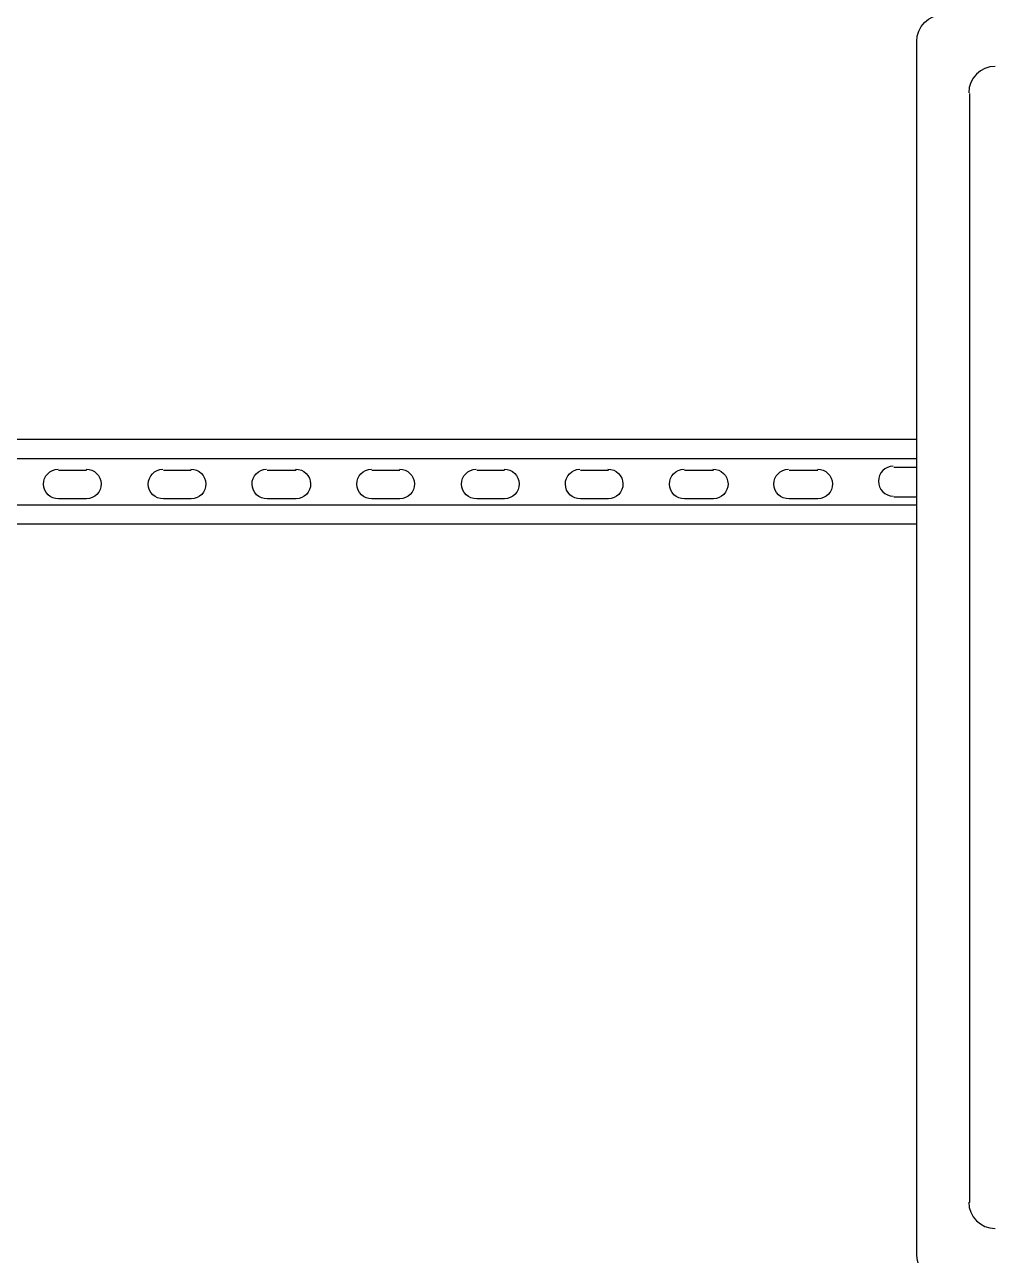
# Model space of a CAD drawing. Header units: feet. Extents: x -159 to 1687, y -48 to 1556.
# Drawn here: x 1232.26 to 1250.86, y 1051.6 to 1075.17 of the extents above; entities that cross this region are included whole.
import ezdxf

# ---------------------------------------------------------------- set-up
doc = ezdxf.new("R2010")
doc.units = ezdxf.units.FT
doc.header["$MEASUREMENT"] = 0
doc.layers.add('PDF8_LP_OBJ-Misc', color=7, linetype='Continuous')

msp = doc.modelspace()

# ---------------------------------------------------------------- linework, layer by layer
at = {"layer": 'PDF8_LP_OBJ-Misc', "lineweight": 25}
msp.add_line((1249.35639, 1067.22885), (1224.19071, 1067.22885), dxfattribs=at)
for points in [[(1273.09534, 1075.36581, -0.41421355), (1273.6016, 1074.85035), (1273.6016, 1051.60845, -0.41421355), (1273.10455, 1051.10219), (1249.86265, 1051.10219, -0.41421355), (1249.35639, 1051.59925), (1249.35639, 1074.85035, -0.41421355), (1249.86265, 1075.36581)], [(1233.44248, 1066.65889, -0.99636306), (1233.45065, 1066.0882), (1232.91677, 1066.0882, -0.99636306), (1232.90653, 1066.65889)], [(1235.44911, 1066.65889, -0.99636306), (1235.45727, 1066.0882), (1234.9234, 1066.0882, -0.99636306), (1234.91316, 1066.65889)], [(1237.45574, 1066.65889, -0.99636306), (1237.4639, 1066.0882), (1236.91162, 1066.0882, -0.99636306), (1236.90138, 1066.65889)], [(1239.44395, 1066.65889, -0.99636306), (1239.45212, 1066.0882), (1238.91825, 1066.0882, -0.99636306), (1238.908, 1066.65889)], [(1241.45058, 1066.65889, -0.99636306), (1241.45875, 1066.0882), (1240.92487, 1066.0882, -0.99636306), (1240.91463, 1066.65889)], [(1243.4388, 1066.65889, -0.99636306), (1243.44697, 1066.0882), (1242.91309, 1066.0882, -0.99636306), (1242.90285, 1066.65889)], [(1245.45089, 1066.65889, -0.99636306), (1245.45905, 1066.0882), (1244.90677, 1066.0882, -0.99636306), (1244.89652, 1066.65889)], [(1247.45205, 1066.65889, -0.99636306), (1247.46022, 1066.0882), (1246.90794, 1066.0882, -0.99636306), (1246.89769, 1066.65889)]]:
    msp.add_lwpolyline(points, format="xyb", dxfattribs=at)
for points in [[(1250.36891, 1052.61176), (1250.36891, 1073.85624)], [(1224.19071, 1066.86066), (1249.35639, 1066.86066)], [(1248.91456, 1066.69497), (1249.35639, 1066.69497)], [(1232.91677, 1066.64048), (1233.45065, 1066.64048)], [(1234.9234, 1066.64048), (1235.45727, 1066.64048)], [(1236.91162, 1066.64048), (1237.4639, 1066.64048)], [(1238.91825, 1066.64048), (1239.45212, 1066.64048)], [(1240.92487, 1066.64048), (1241.45875, 1066.64048)], [(1242.91309, 1066.64048), (1243.44697, 1066.64048)], [(1244.90677, 1066.64048), (1245.45905, 1066.64048)], [(1246.90794, 1066.64048), (1247.46022, 1066.64048)], [(1249.35639, 1066.12428), (1248.91456, 1066.12428)], [(1224.19071, 1065.97701), (1249.35639, 1065.97701)], [(1224.19071, 1065.60882), (1249.35639, 1065.60882)]]:
    msp.add_lwpolyline(points, dxfattribs=at)
for centre, radius, start, end in [((1250.85676, 1073.86544), 0.50626, 90.000002, 179.999998), ((1248.90536, 1066.42804), 0.28535, 90.208761, 269.791239), ((1250.85676, 1052.62097), 0.50626, 180.000002, 269.999998)]:
    msp.add_arc(centre, radius, start, end, dxfattribs=at)

doc.saveas('drawing.dxf')
